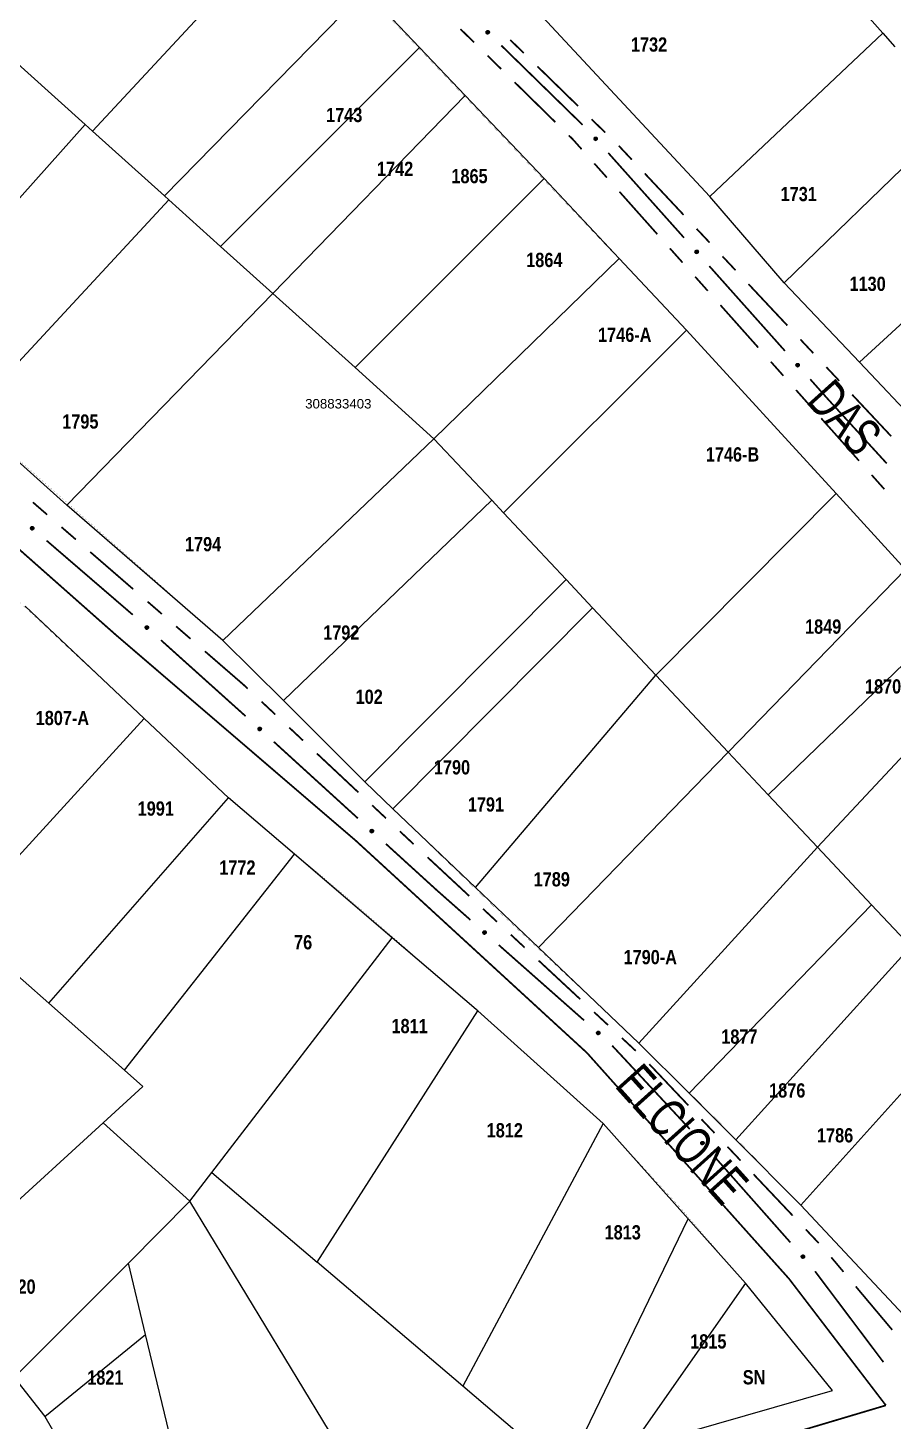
# Model space of a CAD drawing. Extents: x 201549 to 203722, y 4857623 to 4859778.
# Drawn here: x 202942.7 to 203034, y 4858445.6 to 4858592.6 of the extents above; entities that cross this region are included whole.
import ezdxf
from ezdxf.enums import TextEntityAlignment as Align

# ---------------------------------------------------------------- set-up
doc = ezdxf.new("R2010")
doc.units = 0
doc.header["$LTSCALE"] = 1.5
doc.header["$MEASUREMENT"] = 0
for name, color, linetype in [('CD-MALHA-LOTES', 40, 'CONTINUOUS'), ('CD_TXT_QUADRA', 1, 'CONTINUOUS'), ('RU-QUADRAS', 6, 'CONTINUOUS'), ('SV-EIXO-RUA-N-PAV', 6, 'CONTINUOUS'), ('SV-RUA-NAO-PAV-S-GUIA-C-GUIA', 7, 'CONTINUOUS'), ('SV-TXT-RUA-N-PAV-S-GUIA-C-GUIA', 7, 'CONTINUOUS'), ('Th_NmrPort', 1, 'CONTINUOUS')]:
    doc.layers.add(name, color=color, linetype=linetype)
doc.styles.add('ARIAL', font='ARIAL.TTF')
doc.styles.add('MONOTXT', font='ARIAL.TTF', dxfattribs={"height": 0.2})
doc.styles.get("Standard").update_dxf_attribs({"font": 'swisscbo.ttf'})

msp = doc.modelspace()

# ---------------------------------------------------------------- linework, layer by layer
at = {"layer": 'CD-MALHA-LOTES', "linetype": 'Continuous'}
for p, q in [((203032.94, 4858591.99), (203016.94, 4858610.12)), ((202970.75, 4858604.48), (202949.55, 4858581.67)), ((202957.14, 4858574.84), (202978.33, 4858596.5)), ((202984.05, 4858590.49), (202978.33, 4858596.5)), ((202994.76, 4858596.17), (203014.68, 4858574.76)), ((203014.68, 4858574.76), (203032.94, 4858591.99)), ((203032.94, 4858591.99), (203034.2, 4858590.55)), ((202948.78, 4858582.36), (202939.43, 4858590.77)), ((202963.06, 4858569.5), (202984.05, 4858590.49)), ((202988.87, 4858585.42), (202984.05, 4858590.49)), ((202968.56, 4858564.56), (202988.87, 4858585.42)), ((202997.18, 4858576.66), (202988.87, 4858585.42)), ((203022.52, 4858565.66), (203040.63, 4858583.26)), ((202927.96, 4858559.09), (202948.78, 4858582.36)), ((202949.55, 4858581.67), (202948.78, 4858582.36)), ((202957.14, 4858574.84), (202949.55, 4858581.67)), ((202977.25, 4858556.75), (202997.18, 4858576.66)), ((203005.11, 4858568.24), (202997.18, 4858576.66)), ((202936.39, 4858551.56), (202957.61, 4858574.41)), ((202957.61, 4858574.41), (202957.14, 4858574.84)), ((202957.61, 4858574.41), (202963.06, 4858569.5)), ((203022.52, 4858565.66), (203014.68, 4858574.76)), ((203048.73, 4858574.07), (203030.45, 4858557.29)), ((202963.06, 4858569.5), (202968.56, 4858564.56)), ((202985.57, 4858549.23), (203005.11, 4858568.24)), ((203012.21, 4858560.69), (203005.11, 4858568.24)), ((203030.45, 4858557.29), (203022.52, 4858565.66)), ((202946.85, 4858542.24), (202968.56, 4858564.56)), ((202968.56, 4858564.56), (202977.25, 4858556.75)), ((202992.92, 4858541.41), (203012.21, 4858560.69)), ((203027.99, 4858543.45), (203012.21, 4858560.69)), ((202977.25, 4858556.75), (202985.57, 4858549.23)), ((203036.96, 4858550.42), (203030.45, 4858557.29)), ((202936.39, 4858551.56), (202946.85, 4858542.24)), ((202985.57, 4858549.23), (202963.3, 4858527.96)), ((202985.57, 4858549.23), (202991.66, 4858542.74)), ((203027.99, 4858543.45), (203008.99, 4858524.29)), ((203035.32, 4858535.44), (203027.99, 4858543.45)), ((202963.3, 4858527.96), (202946.85, 4858542.24)), ((202969.68, 4858521.61), (202991.66, 4858542.74)), ((202991.66, 4858542.74), (202992.92, 4858541.41)), ((202992.92, 4858541.41), (202999.51, 4858534.39)), ((203016.61, 4858516.18), (203035.32, 4858535.44)), ((202999.51, 4858534.39), (202978.28, 4858513.03)), ((203002.31, 4858531.4), (202999.51, 4858534.39)), ((202955.01, 4858519.72), (202942.44, 4858531.56)), ((202981.24, 4858510.19), (203002.31, 4858531.4)), ((203008.99, 4858524.29), (203002.31, 4858531.4)), ((203020.83, 4858511.69), (203040.06, 4858530.26)), ((202963.3, 4858527.96), (202969.68, 4858521.61)), ((203026.02, 4858506.16), (203044.28, 4858525.65)), ((202989.95, 4858501.91), (203008.99, 4858524.29)), ((203016.61, 4858516.18), (203008.99, 4858524.29)), ((202978.28, 4858513.03), (202969.68, 4858521.61)), ((202935.3, 4858498.21), (202955.01, 4858519.72)), ((202963.88, 4858511.37), (202955.01, 4858519.72)), ((202996.6, 4858495.58), (203016.61, 4858516.18)), ((203016.61, 4858516.18), (203020.83, 4858511.69)), ((202978.28, 4858513.03), (202981.24, 4858510.19)), ((202944.94, 4858489.69), (202963.88, 4858511.37)), ((202970.84, 4858505.42), (202963.88, 4858511.37)), ((203020.83, 4858511.69), (203026.02, 4858506.16)), ((202981.24, 4858510.19), (202989.95, 4858501.91)), ((202952.93, 4858482.63), (202970.84, 4858505.42)), ((202981.16, 4858496.6), (202970.84, 4858505.42)), ((203007.19, 4858485.5), (203026.02, 4858506.16)), ((203026.02, 4858506.16), (203031.72, 4858500.09)), ((202989.95, 4858501.91), (202996.6, 4858495.58)), ((203031.72, 4858500.09), (203012.49, 4858480.22)), ((203031.72, 4858500.09), (203035.87, 4858495.68)), ((202935.3, 4858498.21), (202944.94, 4858489.69)), ((202962.14, 4858471.84), (202981.16, 4858496.6)), ((202990.03, 4858489.03), (202981.16, 4858496.6)), ((202996.6, 4858495.58), (203007.19, 4858485.5)), ((203035.87, 4858495.68), (203017.42, 4858475.3)), ((202952.93, 4858482.63), (202944.94, 4858489.69)), ((202973.25, 4858462.39), (202990.18, 4858488.9)), ((202990.18, 4858488.9), (202990.03, 4858489.03)), ((203003.42, 4858477), (202990.18, 4858488.9)), ((203024.29, 4858468.41), (203042.47, 4858488.66)), ((203007.19, 4858485.5), (203012.49, 4858480.22)), ((202954.87, 4858480.91), (202952.93, 4858482.63)), ((202950.67, 4858477.08), (202954.87, 4858480.91)), ((203012.49, 4858480.22), (203017.42, 4858475.3)), ((202932.18, 4858460.23), (202950.67, 4858477.08)), ((202950.67, 4858477.08), (202959.81, 4858468.81)), ((203003.42, 4858477), (202988.61, 4858449.32)), ((203012.38, 4858466.97), (203003.42, 4858477)), ((203017.42, 4858475.3), (203024.29, 4858468.41)), ((202959.81, 4858468.81), (202962.14, 4858471.84)), ((202962.14, 4858471.84), (202973.25, 4858462.39)), ((202953.35, 4858462.29), (202959.81, 4858468.81)), ((202980.21, 4858435.22), (202959.81, 4858468.81)), ((203024.29, 4858468.41), (203035.64, 4858456.26)), ((202999.73, 4858440.83), (203012.38, 4858466.97)), ((203018.45, 4858460.17), (203012.38, 4858466.97)), ((202941.28, 4858450.23), (202953.35, 4858462.29)), ((202955.15, 4858454.77), (202953.35, 4858462.29)), ((202988.61, 4858449.32), (202973.25, 4858462.39)), ((203018.45, 4858460.17), (203006.19, 4858442.69)), ((203027.63, 4858448.85), (203018.45, 4858460.17)), ((202944.53, 4858446.12), (202955.15, 4858454.77)), ((202960.82, 4858431.15), (202955.15, 4858454.77)), ((202941.28, 4858450.23), (202944.53, 4858446.12)), ((202998.87, 4858440.59), (202988.61, 4858449.32)), ((203006.19, 4858442.69), (203027.63, 4858448.85)), ((202944.53, 4858446.12), (202953.97, 4858429.72))]:
    msp.add_line(p, q, dxfattribs=at)
at = {"layer": 'RU-QUADRAS', "linetype": 'Continuous'}
for points in [[(202924.37, 4858669.22, 0.01, 0.01, 0), (202954.23, 4858716.64, 0.01, 0.01, 0.0030321427), (203089.63, 4858568.05, 0.01, 0.01, 0), (203052.83, 4858533.66, 0.01, 0.01, 0), (203022.51, 4858565.67, 0.01, 0.01, 0), (203014.68, 4858574.76, 0.01, 0.01, 0), (202949.5, 4858644.72, 0.01, 0.01, 0)], [(202879.06, 4858596.94, 0.01, 0.01, 0), (202893.31, 4858617.77, 0.01, 0.01, 0), (202891.15, 4858619.58, 0.01, 0.01, 0), (202900.69, 4858633.8, 0.01, 0.01, 0), (202901.8, 4858632.42, 0.01, 0.01, 0), (202919.55, 4858658.14, 0.01, 0.01, 0), (203012.21, 4858560.69, 0.01, 0.01, 0), (203068.04, 4858499.68, 0.01, 0.01, 0), (203053.26, 4858477.17, 0.01, 0.01, 0), (203035.64, 4858456.26, 0.01, 0.01, 0.0171463359), (203007.63, 4858485.08, 0.01, 0.01, -0.01187532), (202963.53, 4858527.76, 0.01, 0.01, 0), (202912.93, 4858572.49, 0.01, 0.01, 0)], [(202838.78, 4858537.85, 0.01, 0.01, 0), (202855.11, 4858564.89, 0.01, 0.01, 0), (202873.18, 4858589.29, 0.01, 0.01, 0), (202905.35, 4858566.14, 0.01, 0.01, 0), (202963.88, 4858511.37, 0.01, 0.01, -0.012560619), (203003.42, 4858477, 0.01, 0.01, -0.0237926553), (203027.63, 4858448.85, 0.01, 0.01, 0), (202980.21, 4858435.22, 0.01, 0.01, 0), (202953.97, 4858429.72, 0.01, 0.01, 0), (202944.52, 4858446.13, 0.01, 0.01, 0.0347884466), (202932.18, 4858460.23, 0.01, 0.01, 0), (202910.77, 4858479.42, 0.01, 0.01, 0.0338844747), (202881.43, 4858508.94, 0.01, 0.01, 0)]]:
    msp.add_lwpolyline(points, format="xyseb", close=True, dxfattribs=at)
at = {"layer": 'SV-EIXO-RUA-N-PAV'}
for points in [[(202991.211601, 4858592.282325), (202991.260492, 4858592.283607), (202991.302774, 4858592.274712), (202991.335904, 4858592.257142), (202991.361132, 4858592.233982), (202991.384272, 4858592.207382), (202991.401686, 4858592.175416), (202991.413154, 4858592.135656), (202991.414784, 4858592.086621), (202991.402825, 4858592.043905), (202991.387337, 4858592.010504), (202991.364702, 4858591.982807), (202991.338485, 4858591.960761), (202991.304682, 4858591.94377), (202991.264276, 4858591.932542), (202991.214929, 4858591.932096), (202991.173537, 4858591.941101), (202991.141938, 4858591.958937), (202991.114238, 4858591.981869), (202991.090939, 4858592.009309), (202991.074027, 4858592.040786), (202991.062795, 4858592.081489), (202991.063, 4858592.1302), (202991.07151, 4858592.171587), (202991.088897, 4858592.203427), (202991.112088, 4858592.23019), (202991.138486, 4858592.253724), (202991.16989, 4858592.272566), (202991.211601, 4858592.282325)], [(203002.610729, 4858581.047427), (203002.659594, 4858581.045363), (203002.701169, 4858581.033597), (203002.73302, 4858581.013802), (203002.756605, 4858580.988972), (203002.777872, 4858580.960851), (203002.793058, 4858580.927769), (203002.801781, 4858580.887319), (203002.800054, 4858580.838286), (203002.785201, 4858580.796489), (203002.767466, 4858580.764224), (203002.74299, 4858580.738141), (203002.715326, 4858580.717938), (203002.680441, 4858580.7033), (203002.639362, 4858580.694861), (203002.590099, 4858580.69779), (203002.54942, 4858580.709605), (203002.519115, 4858580.72956), (203002.493048, 4858580.754333), (203002.47168, 4858580.783302), (203002.45696, 4858580.815861), (203002.448537, 4858580.857237), (203002.452073, 4858580.905821), (203002.463394, 4858580.946528), (203002.482918, 4858580.977105), (203002.507885, 4858581.002219), (203002.53583, 4858581.023893), (203002.568449, 4858581.040543), (203002.610729, 4858581.047427)], [(203013.268792, 4858569.114041), (203013.317657, 4858569.111977), (203013.359231, 4858569.10021), (203013.391082, 4858569.080416), (203013.414667, 4858569.055586), (203013.435934, 4858569.027465), (203013.451121, 4858568.994383), (203013.459843, 4858568.953932), (203013.458116, 4858568.9049), (203013.443264, 4858568.863103), (203013.425528, 4858568.830838), (203013.401052, 4858568.804755), (203013.373389, 4858568.784552), (203013.338503, 4858568.769913), (203013.297424, 4858568.761474), (203013.248162, 4858568.764404), (203013.207482, 4858568.776219), (203013.177177, 4858568.796174), (203013.151111, 4858568.820946), (203013.129742, 4858568.849915), (203013.115022, 4858568.882475), (203013.1066, 4858568.923851), (203013.110136, 4858568.972434), (203013.121456, 4858569.013142), (203013.14098, 4858569.043719), (203013.165947, 4858569.068833), (203013.193892, 4858569.090507), (203013.226511, 4858569.107157), (203013.268792, 4858569.114041)], [(203023.919625, 4858557.174095), (203023.968488, 4858557.171995), (203024.010054, 4858557.160199), (203024.041891, 4858557.140381), (203024.065457, 4858557.115533), (203024.086704, 4858557.087397), (203024.101867, 4858557.054305), (203024.110559, 4858557.013847), (203024.108797, 4858556.964816), (203024.093914, 4858556.92303), (203024.076155, 4858556.890778), (203024.05166, 4858556.864712), (203024.023981, 4858556.84453), (203023.989086, 4858556.829917), (203023.948, 4858556.821508), (203023.89874, 4858556.824473), (203023.858069, 4858556.836318), (203023.827779, 4858556.856295), (203023.80173, 4858556.881086), (203023.780383, 4858556.910071), (203023.765686, 4858556.942641), (203023.757294, 4858556.984023), (203023.760865, 4858557.032604), (203023.772216, 4858557.073304), (203023.791762, 4858557.103866), (203023.816747, 4858557.128962), (203023.844708, 4858557.150615), (203023.877339, 4858557.167242), (203023.919625, 4858557.174095)], [(202943.148132, 4858539.969997), (202943.196847, 4858539.974337), (202943.239603, 4858539.968106), (202943.273768, 4858539.952645), (202943.300396, 4858539.93111), (202943.325156, 4858539.906011), (202943.344537, 4858539.875197), (202943.358472, 4858539.836234), (202943.363168, 4858539.787396), (202943.353906, 4858539.744016), (202943.34054, 4858539.70971), (202943.319684, 4858539.680651), (202943.294898, 4858539.657006), (202943.262225, 4858539.637934), (202943.222601, 4858539.624197), (202943.173379, 4858539.620663), (202943.131504, 4858539.62706), (202943.098851, 4858539.642882), (202943.06977, 4858539.664035), (202943.044798, 4858539.689962), (202943.025949, 4858539.720319), (202943.01219, 4858539.760239), (202943.009346, 4858539.808868), (202943.015249, 4858539.850706), (202943.030608, 4858539.883572), (202943.052078, 4858539.911734), (202943.076951, 4858539.936875), (202943.107114, 4858539.957646), (202943.148132, 4858539.969997)], [(202955.249069, 4858529.499581), (202955.297866, 4858529.502889), (202955.34048, 4858529.495754), (202955.37431, 4858529.479573), (202955.400476, 4858529.457479), (202955.4247, 4858529.431861), (202955.443424, 4858529.400645), (202955.45653, 4858529.361395), (202955.460192, 4858529.312468), (202955.450014, 4858529.269294), (202955.435925, 4858529.235279), (202955.414458, 4858529.206668), (202955.389177, 4858529.183553), (202955.356108, 4858529.165176), (202955.316202, 4858529.152282), (202955.266916, 4858529.14979), (202955.225186, 4858529.157072), (202955.192875, 4858529.173582), (202955.164248, 4858529.195346), (202955.139831, 4858529.221796), (202955.121628, 4858529.252545), (202955.108718, 4858529.292747), (202955.106903, 4858529.341425), (202955.113691, 4858529.383129), (202955.129743, 4858529.415663), (202955.151804, 4858529.443364), (202955.177203, 4858529.467972), (202955.207799, 4858529.488101), (202955.249069, 4858529.499581)], [(202967.151732, 4858518.806098), (202967.20055, 4858518.809073), (202967.243115, 4858518.801648), (202967.276833, 4858518.785236), (202967.302848, 4858518.762964), (202967.326896, 4858518.737182), (202967.345406, 4858518.705838), (202967.358245, 4858518.666499), (202967.361573, 4858518.617549), (202967.3511, 4858518.574446), (202967.336779, 4858518.540528), (202967.315117, 4858518.512064), (202967.289679, 4858518.489122), (202967.256486, 4858518.470971), (202967.216493, 4858518.45835), (202967.167191, 4858518.456194), (202967.125511, 4858518.463761), (202967.093314, 4858518.480491), (202967.064836, 4858518.50245), (202967.0406, 4858518.529066), (202967.022608, 4858518.559938), (202967.009972, 4858518.600228), (202967.00849, 4858518.648917), (202967.015562, 4858518.690573), (202967.031835, 4858518.722997), (202967.054085, 4858518.750547), (202967.079652, 4858518.774981), (202967.110384, 4858518.7949), (202967.151732, 4858518.806098)], [(202978.98121, 4858508.032824), (202979.030028, 4858508.035799), (202979.072593, 4858508.028373), (202979.106311, 4858508.011961), (202979.132326, 4858507.989689), (202979.156374, 4858507.963907), (202979.174884, 4858507.932563), (202979.187723, 4858507.893225), (202979.191051, 4858507.844275), (202979.180578, 4858507.801171), (202979.166257, 4858507.767253), (202979.144595, 4858507.738789), (202979.119157, 4858507.715847), (202979.085964, 4858507.697696), (202979.045971, 4858507.685075), (202978.996669, 4858507.68292), (202978.954989, 4858507.690486), (202978.922792, 4858507.707216), (202978.894314, 4858507.729175), (202978.870078, 4858507.755791), (202978.852086, 4858507.786663), (202978.83945, 4858507.826953), (202978.837968, 4858507.875642), (202978.84504, 4858507.917299), (202978.861314, 4858507.949722), (202978.883563, 4858507.977272), (202978.90913, 4858508.001707), (202978.939862, 4858508.021625), (202978.98121, 4858508.032824)], [(202990.876294, 4858497.335182), (202990.925061, 4858497.338894), (202990.967734, 4858497.332113), (202991.001697, 4858497.316213), (202991.028045, 4858497.294337), (202991.05248, 4858497.26892), (202991.071462, 4858497.23786), (202991.084894, 4858497.19872), (202991.088961, 4858497.149826), (202991.079141, 4858497.106569), (202991.065334, 4858497.072438), (202991.044105, 4858497.04365), (202991.019017, 4858497.020327), (202990.986101, 4858497.001676), (202990.946304, 4858496.988452), (202990.89704, 4858496.985551), (202990.855251, 4858496.992487), (202990.822804, 4858497.008729), (202990.793998, 4858497.030254), (202990.769363, 4858497.056501), (202990.750905, 4858497.087098), (202990.737662, 4858497.127192), (202990.735444, 4858497.175853), (202990.741886, 4858497.217612), (202990.757668, 4858497.250278), (202990.779498, 4858497.278161), (202990.804692, 4858497.302979), (202990.83512, 4858497.32336), (202990.876294, 4858497.335182)], [(203002.867257, 4858486.741938), (203002.916024, 4858486.745651), (203002.958697, 4858486.738869), (203002.99266, 4858486.722969), (203003.019008, 4858486.701093), (203003.043443, 4858486.675677), (203003.062425, 4858486.644617), (203003.075857, 4858486.605477), (203003.079924, 4858486.556583), (203003.070104, 4858486.513326), (203003.056297, 4858486.479195), (203003.035068, 4858486.450407), (203003.00998, 4858486.427083), (203002.977064, 4858486.408433), (203002.937267, 4858486.395208), (203002.888003, 4858486.392308), (203002.846214, 4858486.399243), (203002.813767, 4858486.415485), (203002.784961, 4858486.437011), (203002.760326, 4858486.463258), (203002.741868, 4858486.493854), (203002.728625, 4858486.533948), (203002.726407, 4858486.58261), (203002.732849, 4858486.624368), (203002.748631, 4858486.657034), (203002.770461, 4858486.684917), (203002.795655, 4858486.709735), (203002.826083, 4858486.730116), (203002.867257, 4858486.741938)], [(203013.878828, 4858475.126693), (203013.927683, 4858475.124413), (203013.969206, 4858475.112464), (203014.000969, 4858475.09253), (203014.024444, 4858475.067595), (203014.045588, 4858475.039382), (203014.060629, 4858475.006233), (203014.069173, 4858474.965744), (203014.06723, 4858474.91672), (203014.052193, 4858474.874988), (203014.034316, 4858474.842802), (203014.009726, 4858474.816827), (203013.981973, 4858474.796746), (203013.947024, 4858474.782261), (203013.905908, 4858474.774003), (203013.856659, 4858474.77715), (203013.816032, 4858474.789144), (203013.785815, 4858474.809232), (203013.759857, 4858474.834119), (203013.738617, 4858474.863182), (203013.72404, 4858474.895806), (203013.7158, 4858474.937218), (203013.71955, 4858474.985786), (203013.73105, 4858475.026443), (203013.750708, 4858475.056934), (203013.775785, 4858475.081938), (203013.803825, 4858475.103488), (203013.836518, 4858475.119995), (203013.878828, 4858475.126693)], [(203024.484247, 4858463.146497), (203024.533102, 4858463.144218), (203024.574625, 4858463.132268), (203024.606388, 4858463.112334), (203024.629863, 4858463.0874), (203024.651007, 4858463.059186), (203024.666048, 4858463.026037), (203024.674592, 4858462.985549), (203024.672649, 4858462.936524), (203024.657612, 4858462.894793), (203024.639735, 4858462.862607), (203024.615145, 4858462.836631), (203024.587392, 4858462.816551), (203024.552443, 4858462.802066), (203024.511327, 4858462.793808), (203024.462078, 4858462.796954), (203024.421451, 4858462.808948), (203024.391234, 4858462.829036), (203024.365276, 4858462.853923), (203024.344036, 4858462.882986), (203024.329459, 4858462.91561), (203024.321219, 4858462.957023), (203024.324969, 4858463.00559), (203024.336469, 4858463.046248), (203024.356127, 4858463.076738), (203024.381204, 4858463.101742), (203024.409244, 4858463.123293), (203024.441937, 4858463.139799), (203024.484247, 4858463.146497)]]:
    msp.add_lwpolyline(points, close=True, dxfattribs=at)
for points in [[(202991.062795, 4858592.081489), (202991.264276, 4858591.932542)], [(202991.063, 4858592.1302), (202991.304682, 4858591.94377)], [(202991.066713, 4858592.104257), (202991.281944, 4858591.939917)], [(202991.068108, 4858592.148661), (202991.317466, 4858591.954819)], [(202991.07151, 4858592.171587), (202991.338485, 4858591.960761)], [(202991.074013, 4858592.058993), (202991.233727, 4858591.937406)], [(202991.074027, 4858592.040786), (202991.214929, 4858591.932096)], [(202991.08215, 4858592.184532), (202991.349084, 4858591.973533)], [(202991.086032, 4858592.02247), (202991.1893, 4858591.94073)], [(202991.088897, 4858592.203427), (202991.364702, 4858591.982807)], [(202991.090939, 4858592.009309), (202991.173537, 4858591.941101)], [(202991.10205, 4858592.214685), (202991.372936, 4858591.996014)], [(202991.112088, 4858592.23019), (202991.387337, 4858592.010504)], [(202991.128762, 4858592.240095), (202991.392767, 4858592.031955)], [(202991.138486, 4858592.253724), (202991.402825, 4858592.043905)], [(202991.157474, 4858592.25974), (202991.405832, 4858592.06878)], [(202991.16989, 4858592.272566), (202991.414784, 4858592.086621)], [(202991.190091, 4858592.275572), (202991.410133, 4858592.112254)], [(202991.211601, 4858592.282325), (202991.413154, 4858592.135656)], [(202991.23826, 4858592.281942), (202991.401834, 4858592.160401)], [(202991.260492, 4858592.283607), (202991.401686, 4858592.175416)], [(202991.284617, 4858592.27864), (202991.385955, 4858592.196877)], [(202991.302774, 4858592.274712), (202991.384272, 4858592.207382)], [(203002.448537, 4858580.857237), (203002.639362, 4858580.694861)], [(203002.452073, 4858580.905821), (203002.680441, 4858580.7033)], [(203002.454004, 4858580.879684), (203002.657492, 4858580.70101)], [(203002.45696, 4858580.815861), (203002.590099, 4858580.69779)], [(203002.458191, 4858580.834027), (203002.609217, 4858580.701802)], [(203002.458432, 4858580.923889), (203002.693951, 4858580.713448)], [(203002.463394, 4858580.946528), (203002.715326, 4858580.717938)], [(203002.467685, 4858580.796768), (203002.565121, 4858580.708157)], [(203002.47168, 4858580.783302), (203002.54942, 4858580.709605)], [(203002.474894, 4858580.958716), (203002.726774, 4858580.729956)], [(203002.482918, 4858580.977105), (203002.74299, 4858580.738141)], [(203002.49681, 4858580.987437), (203002.752108, 4858580.750753)], [(203002.507885, 4858581.002219), (203002.767466, 4858580.764224)], [(203002.525197, 4858581.010961), (203002.77435, 4858580.785255)], [(203002.53583, 4858581.023893), (203002.785201, 4858580.796489)], [(203002.555185, 4858581.028596), (203002.789903, 4858580.8211)], [(203002.568449, 4858581.040543), (203002.800054, 4858580.838286)], [(203002.588808, 4858581.04216), (203002.797167, 4858580.864178)], [(203002.610729, 4858581.047427), (203002.801781, 4858580.887319)], [(203002.637301, 4858581.045221), (203002.792179, 4858580.912779)], [(203002.659594, 4858581.045363), (203002.793058, 4858580.927769)], [(203002.683323, 4858581.038758), (203002.778832, 4858580.950256)], [(203002.701169, 4858581.033597), (203002.777872, 4858580.960851)], [(203013.1066, 4858568.923851), (203013.297424, 4858568.761474)], [(203013.110136, 4858568.972434), (203013.338503, 4858568.769913)], [(203013.112066, 4858568.946298), (203013.315554, 4858568.767624)], [(203013.115022, 4858568.882475), (203013.248162, 4858568.764404)], [(203013.116254, 4858568.900641), (203013.267279, 4858568.768416)], [(203013.116495, 4858568.990502), (203013.352013, 4858568.780061)], [(203013.121456, 4858569.013142), (203013.373389, 4858568.784552)], [(203013.125747, 4858568.863382), (203013.223183, 4858568.774771)], [(203013.129742, 4858568.849915), (203013.207482, 4858568.776219)], [(203013.132957, 4858569.02533), (203013.384836, 4858568.79657)], [(203013.14098, 4858569.043719), (203013.401052, 4858568.804755)], [(203013.154872, 4858569.054051), (203013.41017, 4858568.817367)], [(203013.165947, 4858569.068833), (203013.425528, 4858568.830838)], [(203013.18326, 4858569.077575), (203013.432412, 4858568.851868)], [(203013.193892, 4858569.090507), (203013.443264, 4858568.863103)], [(203013.213247, 4858569.09521), (203013.447965, 4858568.887714)], [(203013.226511, 4858569.107157), (203013.458116, 4858568.9049)], [(203013.24687, 4858569.108774), (203013.455229, 4858568.930791)], [(203013.268792, 4858569.114041), (203013.459843, 4858568.953932)], [(203013.295363, 4858569.111835), (203013.450242, 4858568.979393)], [(203013.317657, 4858569.111977), (203013.451121, 4858568.994383)], [(203013.341385, 4858569.105372), (203013.436895, 4858569.01687)], [(203013.359231, 4858569.10021), (203013.435934, 4858569.027465)], [(203023.757294, 4858556.984023), (203023.948, 4858556.821508)], [(203023.760865, 4858557.032604), (203023.989086, 4858556.829917)], [(203023.762777, 4858557.006466), (203023.966135, 4858556.827644)], [(203023.765686, 4858556.942641), (203023.89874, 4858556.824473)], [(203023.766931, 4858556.960806), (203023.91786, 4858556.828471)], [(203023.767238, 4858557.050667), (203024.002603, 4858556.840055)], [(203023.772216, 4858557.073304), (203024.023981, 4858556.84453)], [(203023.776398, 4858556.92354), (203023.873769, 4858556.834858)], [(203023.780383, 4858556.910071), (203023.858069, 4858556.836318)], [(203023.783725, 4858557.085483), (203024.035438, 4858556.85654)], [(203023.791762, 4858557.103866), (203024.05166, 4858556.864712)], [(203023.805662, 4858557.114188), (203024.060787, 4858556.877318)], [(203023.816747, 4858557.128962), (203024.076155, 4858556.890778)], [(203023.834066, 4858557.137691), (203024.083054, 4858556.911803)], [(203023.844708, 4858557.150615), (203024.093914, 4858556.92303)], [(203023.864066, 4858557.155305), (203024.098633, 4858556.947637)], [(203023.877339, 4858557.167242), (203024.108797, 4858556.964816)], [(203023.897699, 4858557.168844), (203024.105928, 4858556.99071)], [(203023.919625, 4858557.174095), (203024.110559, 4858557.013847)], [(203023.946194, 4858557.17187), (203024.100976, 4858557.039315)], [(203023.968488, 4858557.171995), (203024.101867, 4858557.054305)], [(203023.992212, 4858557.165373), (203024.087657, 4858557.076801)], [(203024.010054, 4858557.160199), (203024.086704, 4858557.087397)], [(202943.009346, 4858539.808868), (202943.262225, 4858539.637934)], [(202943.01219, 4858539.760239), (202943.222601, 4858539.624197)], [(202943.013288, 4858539.827612), (202943.274293, 4858539.64976)], [(202943.014676, 4858539.783208), (202943.239772, 4858539.632664)], [(202943.015249, 4858539.850706), (202943.294898, 4858539.657006)], [(202943.024795, 4858539.73849), (202943.191808, 4858539.627139)], [(202943.025057, 4858539.864292), (202943.304676, 4858539.670418)], [(202943.025949, 4858539.720319), (202943.173379, 4858539.620663)], [(202943.030608, 4858539.883572), (202943.319684, 4858539.680651)], [(202943.039077, 4858539.702791), (202943.14726, 4858539.627676)], [(202943.043031, 4858539.895631), (202943.327075, 4858539.694348)], [(202943.044798, 4858539.689962), (202943.131504, 4858539.62706)], [(202943.052078, 4858539.911734), (202943.34054, 4858539.70971)], [(202943.0681, 4858539.922664), (202943.344616, 4858539.73146)], [(202943.076951, 4858539.936875), (202943.353906, 4858539.744016)], [(202943.095525, 4858539.944067), (202943.355351, 4858539.76903)], [(202943.107114, 4858539.957646), (202943.363168, 4858539.787396)], [(202943.127087, 4858539.96191), (202943.356922, 4858539.812688)], [(202943.148132, 4858539.969997), (202943.358472, 4858539.836234)], [(202943.174763, 4858539.971283), (202943.345624, 4858539.860221)], [(202943.196847, 4858539.974337), (202943.344537, 4858539.875197)], [(202943.221236, 4858539.97089), (202943.327494, 4858539.895631)], [(202943.239603, 4858539.968106), (202943.325156, 4858539.906011)], [(202955.106903, 4858529.341425), (202955.356108, 4858529.165176)], [(202955.108718, 4858529.292747), (202955.316202, 4858529.152282)], [(202955.111242, 4858529.360082), (202955.368423, 4858529.176745)], [(202955.111689, 4858529.315658), (202955.333548, 4858529.160383)], [(202955.113691, 4858529.383129), (202955.389177, 4858529.183553)], [(202955.12086, 4858529.270736), (202955.285477, 4858529.155875)], [(202955.121628, 4858529.252545), (202955.266916, 4858529.14979)], [(202955.123785, 4858529.396505), (202955.399237, 4858529.196754)], [(202955.129743, 4858529.415663), (202955.414458, 4858529.206668)], [(202955.134383, 4858529.234743), (202955.240951, 4858529.157355)], [(202955.139831, 4858529.221796), (202955.225186, 4858529.157072)], [(202955.142418, 4858529.427457), (202955.422137, 4858529.220205)], [(202955.151804, 4858529.443364), (202955.435925, 4858529.235279)], [(202955.168053, 4858529.453952), (202955.44046, 4858529.256938)], [(202955.177203, 4858529.467972), (202955.450014, 4858529.269294)], [(202955.195925, 4858529.47477), (202955.451988, 4858529.294272)], [(202955.207799, 4858529.488101), (202955.460192, 4858529.312468)], [(202955.227858, 4858529.491941), (202955.454482, 4858529.337887)], [(202955.249069, 4858529.499581), (202955.45653, 4858529.361395)], [(202955.275722, 4858529.500303), (202955.444194, 4858529.385648)], [(202955.297866, 4858529.502889), (202955.443424, 4858529.400645)], [(202955.322176, 4858529.498926), (202955.426817, 4858529.421435)], [(202955.34048, 4858529.495754), (202955.4247, 4858529.431861)], [(202967.00849, 4858518.648917), (202967.256486, 4858518.470971)], [(202967.009972, 4858518.600228), (202967.216493, 4858518.45835)], [(202967.012956, 4858518.667543), (202967.268879, 4858518.482455)], [(202967.0131, 4858518.623118), (202967.233894, 4858518.466332)], [(202967.015562, 4858518.690573), (202967.289679, 4858518.489122)], [(202967.021963, 4858518.578134), (202967.185793, 4858518.462152)], [(202967.022608, 4858518.559938), (202967.167191, 4858518.456194)], [(202967.025747, 4858518.70388), (202967.299829, 4858518.502254)], [(202967.031835, 4858518.722997), (202967.315117, 4858518.512064)], [(202967.035241, 4858518.54205), (202967.141278, 4858518.463936)], [(202967.0406, 4858518.529066), (202967.125511, 4858518.463761)], [(202967.04459, 4858518.734704), (202967.322889, 4858518.525548)], [(202967.054085, 4858518.750547), (202967.336779, 4858518.540528)], [(202967.070406, 4858518.761024), (202967.341462, 4858518.562155)], [(202967.079652, 4858518.774981), (202967.3511, 4858518.574446)], [(202967.09842, 4858518.781651), (202967.353244, 4858518.59941)], [(202967.110384, 4858518.7949), (202967.361573, 4858518.617549)], [(202967.130469, 4858518.798604), (202967.356037, 4858518.643007)], [(202967.151732, 4858518.806098), (202967.358245, 4858518.666499)], [(202967.178389, 4858518.806638), (202967.346074, 4858518.690837)], [(202967.20055, 4858518.809073), (202967.345406, 4858518.705838)], [(202967.224832, 4858518.804945), (202967.328942, 4858518.726741)], [(202967.243115, 4858518.801648), (202967.326896, 4858518.737182)], [(202978.883563, 4858507.977272), (202979.166257, 4858507.767253)], [(202978.899884, 4858507.987749), (202979.17094, 4858507.78888)], [(202978.90913, 4858508.001707), (202979.180578, 4858507.801171)], [(202978.927898, 4858508.008377), (202979.182722, 4858507.826135)], [(202978.939862, 4858508.021625), (202979.191051, 4858507.844275)], [(202978.959947, 4858508.025329), (202979.185515, 4858507.869732)], [(202978.98121, 4858508.032824), (202979.187723, 4858507.893225)], [(202979.007867, 4858508.033364), (202979.175552, 4858507.917562)], [(202979.030028, 4858508.035799), (202979.174884, 4858507.932563)], [(202979.05431, 4858508.03167), (202979.15842, 4858507.953466)], [(202979.072593, 4858508.028373), (202979.156374, 4858507.963907)], [(202978.837968, 4858507.875642), (202979.085964, 4858507.697696)], [(202978.83945, 4858507.826953), (202979.045971, 4858507.685075)], [(202978.842434, 4858507.894269), (202979.098357, 4858507.709181)], [(202978.842578, 4858507.849843), (202979.063372, 4858507.693057)], [(202978.84504, 4858507.917299), (202979.119157, 4858507.715847)], [(202978.851441, 4858507.804859), (202979.015271, 4858507.688878)], [(202978.852086, 4858507.786663), (202978.996669, 4858507.68292)], [(202978.855225, 4858507.930605), (202979.129307, 4858507.728979)], [(202978.861314, 4858507.949722), (202979.144595, 4858507.738789)], [(202978.864719, 4858507.768775), (202978.970756, 4858507.690661)], [(202978.870078, 4858507.755791), (202978.954989, 4858507.690486)], [(202978.874069, 4858507.961429), (202979.152367, 4858507.752273)], [(202990.735444, 4858497.175853), (202990.986101, 4858497.001676)], [(202990.737662, 4858497.127192), (202990.946304, 4858496.988452)], [(202990.739628, 4858497.194545), (202990.99832, 4858497.013346)], [(202990.740444, 4858497.150127), (202990.963582, 4858496.996696)], [(202990.741886, 4858497.217612), (202991.019017, 4858497.020327)], [(202990.749986, 4858497.105282), (202990.91555, 4858496.99179)], [(202990.750905, 4858497.087098), (202990.89704, 4858496.985551)], [(202990.751868, 4858497.231071), (202991.028967, 4858497.033611)], [(202990.757668, 4858497.250278), (202991.044105, 4858497.04365)], [(202990.763807, 4858497.069402), (202990.871013, 4858496.9929)], [(202990.769363, 4858497.056501), (202990.855251, 4858496.992487)], [(202990.770244, 4858497.262176), (202991.051672, 4858497.05725)], [(202990.779498, 4858497.278161), (202991.065334, 4858497.072438)], [(202990.795659, 4858497.288883), (202991.06969, 4858497.094134)], [(202990.804692, 4858497.302979), (202991.079141, 4858497.106569)], [(202990.823358, 4858497.309932), (202991.080908, 4858497.131563)], [(202990.83512, 4858497.32336), (202991.088961, 4858497.149826)], [(202990.855147, 4858497.327366), (202991.083041, 4858497.175197)], [(202990.876294, 4858497.335182), (202991.084894, 4858497.19872)], [(202990.90294, 4858497.336125), (202991.072356, 4858497.222871)], [(202990.925061, 4858497.338894), (202991.071462, 4858497.23786)], [(202990.949404, 4858497.335133), (202991.054683, 4858497.258512)], [(202990.967734, 4858497.332113), (202991.05248, 4858497.26892)], [(203002.726407, 4858486.58261), (203002.977064, 4858486.408433)], [(203002.728625, 4858486.533948), (203002.937267, 4858486.395208)], [(203002.730591, 4858486.601301), (203002.989283, 4858486.420103)], [(203002.731407, 4858486.556883), (203002.954545, 4858486.403452)], [(203002.732849, 4858486.624368), (203003.00998, 4858486.427083)], [(203002.740949, 4858486.512039), (203002.906513, 4858486.398546)], [(203002.741868, 4858486.493854), (203002.888003, 4858486.392308)], [(203002.742831, 4858486.637827), (203003.01993, 4858486.440367)], [(203002.748631, 4858486.657034), (203003.035068, 4858486.450407)], [(203002.75477, 4858486.476159), (203002.861976, 4858486.399657)], [(203002.760326, 4858486.463258), (203002.846214, 4858486.399243)], [(203002.761207, 4858486.668932), (203003.042635, 4858486.464007)], [(203002.770461, 4858486.684917), (203003.056297, 4858486.479195)], [(203002.786622, 4858486.69564), (203003.060653, 4858486.50089)], [(203002.795655, 4858486.709735), (203003.070104, 4858486.513326)], [(203002.814321, 4858486.716688), (203003.071871, 4858486.538319)], [(203002.826083, 4858486.730116), (203003.079924, 4858486.556583)], [(203002.84611, 4858486.734123), (203003.074004, 4858486.581953)], [(203002.867257, 4858486.741938), (203003.075857, 4858486.605477)], [(203002.893903, 4858486.742881), (203003.063319, 4858486.629627)], [(203002.916024, 4858486.745651), (203003.062425, 4858486.644617)], [(203002.940367, 4858486.74189), (203003.045646, 4858486.665269)], [(203002.958697, 4858486.738869), (203003.043443, 4858486.675677)], [(203013.7158, 4858474.937218), (203013.905908, 4858474.774003)], [(203013.71955, 4858474.985786), (203013.947024, 4858474.782261)], [(203013.721366, 4858474.959641), (203013.924065, 4858474.780073)], [(203013.72404, 4858474.895806), (203013.856659, 4858474.77715)], [(203013.725352, 4858474.913966), (203013.875793, 4858474.781078)], [(203013.725988, 4858475.003826), (203013.960578, 4858474.79235)], [(203013.73105, 4858475.026443), (203013.981973, 4858474.796746)], [(203013.734681, 4858474.876665), (203013.831726, 4858474.787627)], [(203013.738617, 4858474.863182), (203013.816032, 4858474.789144)], [(203013.742604, 4858475.03858), (203013.993474, 4858474.808714)], [(203013.750708, 4858475.056934), (203014.009726, 4858474.816827)], [(203013.764646, 4858475.067205), (203014.018899, 4858474.829399)], [(203013.775785, 4858475.081938), (203014.034316, 4858474.842802)], [(203013.793136, 4858475.090603), (203014.041293, 4858474.863802)], [(203013.803825, 4858475.103488), (203014.052193, 4858474.874988)], [(203013.823201, 4858475.108106), (203014.057003, 4858474.899578)], [(203013.836518, 4858475.119995), (203014.06723, 4858474.91672)], [(203013.856884, 4858475.121522), (203014.064457, 4858474.942624)], [(203013.878828, 4858475.126693), (203014.069173, 4858474.965744)], [(203013.905389, 4858475.12437), (203014.059683, 4858474.991247)], [(203013.927683, 4858475.124413), (203014.060629, 4858475.006233)], [(203013.951383, 4858475.117704), (203014.046502, 4858475.028782)], [(203013.969206, 4858475.112464), (203014.045588, 4858475.039382)], [(203024.321219, 4858462.957023), (203024.511327, 4858462.793808)], [(203024.324969, 4858463.00559), (203024.552443, 4858462.802066)], [(203024.326785, 4858462.979445), (203024.529484, 4858462.799877)], [(203024.329459, 4858462.91561), (203024.462078, 4858462.796954)], [(203024.330771, 4858462.93377), (203024.481212, 4858462.800882)], [(203024.331407, 4858463.02363), (203024.565997, 4858462.812154)], [(203024.336469, 4858463.046248), (203024.587392, 4858462.816551)], [(203024.3401, 4858462.89647), (203024.437145, 4858462.807431)], [(203024.344036, 4858462.882986), (203024.421451, 4858462.808948)], [(203024.348023, 4858463.058385), (203024.598893, 4858462.828518)], [(203024.356127, 4858463.076738), (203024.615145, 4858462.836631)], [(203024.370065, 4858463.087009), (203024.624318, 4858462.849203)], [(203024.381204, 4858463.101742), (203024.639735, 4858462.862607)], [(203024.398555, 4858463.110408), (203024.646712, 4858462.883606)], [(203024.409244, 4858463.123293), (203024.657612, 4858462.894793)], [(203024.42862, 4858463.127911), (203024.662422, 4858462.919383)], [(203024.441937, 4858463.139799), (203024.672649, 4858462.936524)], [(203024.462303, 4858463.141327), (203024.669876, 4858462.962428)], [(203024.484247, 4858463.146497), (203024.674592, 4858462.985549)], [(203024.510808, 4858463.144174), (203024.665102, 4858463.011051)], [(203024.533102, 4858463.144218), (203024.666048, 4858463.026037)], [(203024.556802, 4858463.137508), (203024.651921, 4858463.048586)], [(203024.574625, 4858463.132268), (203024.651007, 4858463.059186)]]:
    msp.add_lwpolyline(points, dxfattribs=at)
at = {"layer": 'SV-EIXO-RUA-N-PAV', "const_width": 0.18}
for points in [[(202992.668668, 4858590.706115), (203001.255558, 4858582.323674)], [(203003.956595, 4858579.375264), (203011.950142, 4858570.425224)], [(203014.614657, 4858567.441878), (203014.921208, 4858567.098646)], [(203014.921208, 4858567.098646), (203022.60193, 4858558.486239)], [(203025.264271, 4858555.500952), (203026.595442, 4858554.008308)], [(203026.595442, 4858554.008308), (203027.169022, 4858553.365152)], [(203027.169022, 4858553.365152), (203033.335219, 4858546.620873)], [(202944.701015, 4858538.488094), (202953.037921, 4858531.312023)], [(202953.037921, 4858531.312023), (202953.726947, 4858530.718938)], [(202953.726947, 4858530.718938), (202953.794551, 4858530.658208)], [(202956.770234, 4858527.985137), (202965.697284, 4858519.965923)], [(202968.662525, 4858517.281308), (202977.534634, 4858509.201351)], [(202980.492003, 4858506.508033), (202985.6674, 4858501.794725)], [(202985.6674, 4858501.794725), (202985.839899, 4858501.637628)], [(202985.839899, 4858501.637628), (202989.412221, 4858498.481711)], [(202992.409962, 4858495.8334), (203001.403184, 4858487.888468)], [(203004.37732, 4858485.215938), (203012.550567, 4858476.429697)], [(203015.217318, 4858473.44862), (203023.171383, 4858464.463473)], [(203025.76992, 4858461.425271), (203032.988868, 4858451.839511)]]:
    msp.add_lwpolyline(points, dxfattribs=at)
at = {"layer": 'SV-RUA-NAO-PAV-S-GUIA-C-GUIA', "const_width": 0.18}
for points in [[(203033.243507, 4858447.286117), (203023.025773, 4858460.639175), (203001.711844, 4858484.458789), (202977.327552, 4858506.834), (202952.048193, 4858528.50463), (202925.009434, 4858552.420623), (202901.838464, 4858571.947468), (202877.783472, 4858588.667247), (202870.727233, 4858591.691452)], [(202989.797994, 4858591.028866), (202988.370226, 4858592.429393)], [(202993.611662, 4858591.298355), (202995.043339, 4858589.901824)], [(202992.653532, 4858588.227811), (202991.225763, 4858589.628339)], [(202996.475016, 4858588.505292), (203000.770047, 4858584.315697)], [(202998.364606, 4858582.625702), (202994.0813, 4858586.827284)], [(203002.201725, 4858582.919166), (203003.633402, 4858581.522634)], [(203000.206983, 4858580.818477), (202999.792375, 4858581.225175)], [(203000.485822, 4858580.505434), (203000.206983, 4858580.818477)], [(203001.150957, 4858579.758711), (203000.485822, 4858580.505434)], [(203005.065079, 4858580.126103), (203005.104115, 4858580.088025)], [(203005.104115, 4858580.088025), (203006.43515, 4858578.669155)], [(203003.811497, 4858576.771819), (203002.481227, 4858578.265265)], [(203007.803495, 4858577.210514), (203011.908528, 4858572.834592)], [(203009.132577, 4858570.798034), (203005.141767, 4858575.278372)], [(203013.276873, 4858571.375951), (203014.645217, 4858569.91731)], [(203011.793117, 4858567.811141), (203010.462847, 4858569.304587)], [(203016.013562, 4858568.458669), (203017.381906, 4858567.000028)], [(203014.453658, 4858564.824249), (203013.123388, 4858566.317695)], [(203018.750251, 4858565.541387), (203022.855284, 4858561.165464)], [(203019.774738, 4858558.850464), (203015.783928, 4858563.330802)], [(203024.223629, 4858559.706823), (203025.591973, 4858558.248183)], [(203022.435278, 4858555.863571), (203021.105008, 4858557.357018)], [(203026.960318, 4858556.789542), (203028.328662, 4858555.330901)], [(203025.095818, 4858552.876679), (203023.765548, 4858554.370125)], [(203029.697007, 4858553.87226), (203033.80204, 4858549.496337)], [(203030.416898, 4858546.902894), (203026.426088, 4858551.383233)], [(203033.077438, 4858543.916001), (203031.747168, 4858545.409448)], [(202943.255504, 4858542.533289), (202943.587552, 4858542.235862)], [(202943.587552, 4858542.235862), (202944.762648, 4858541.218634)], [(202946.274783, 4858539.909646), (202947.786918, 4858538.600659)], [(203033.243507, 4858447.286117), (202990.425113, 4858434.535051), (202952.486756, 4858427.451126), (202951.365054, 4858430.433755), (202944.221803, 4858440.516092), (202935.183036, 4858450.24009), (202926.853814, 4858457.964642), (202914.709363, 4858469.577959), (202904.402062, 4858480.927835), (202892.160927, 4858494.163489), (202876.255123, 4858508.914892), (202857.912718, 4858521.75383), (202841.177031, 4858532.89743), (202836.121734, 4858537.780136)], [(202949.299052, 4858537.291671), (202953.835457, 4858533.364708)], [(202955.347591, 4858532.055721), (202956.859726, 4858530.746733)], [(202958.371861, 4858529.437745), (202959.883995, 4858528.128758)], [(202961.39613, 4858526.81977), (202965.176467, 4858523.547301)], [(202965.176467, 4858523.547301), (202965.457174, 4858523.304306)], [(202965.457174, 4858523.304306), (202965.915926, 4858522.874369)], [(202967.375228, 4858521.50673), (202968.83453, 4858520.139091)], [(202970.293832, 4858518.771451), (202971.753134, 4858517.403812)], [(202973.212436, 4858516.036173), (202977.590343, 4858511.933255)], [(202979.049645, 4858510.565615), (202980.508947, 4858509.197976)], [(202981.968249, 4858507.830337), (202983.427551, 4858506.462698)], [(202984.886853, 4858505.095058), (202985.026838, 4858504.963866)], [(202985.026838, 4858504.963866), (202989.281053, 4858501.009597)], [(202990.745966, 4858499.647969), (202992.210878, 4858498.286341)], [(202993.675791, 4858496.924713), (202995.140704, 4858495.563085)], [(202996.605616, 4858494.201457), (203001.000354, 4858490.116573)], [(203002.465267, 4858488.754945), (203003.930179, 4858487.393317)], [(203005.395092, 4858486.031689), (203006.860004, 4858484.67006)], [(203008.287055, 4858483.270216), (203012.41266, 4858478.913683)], [(203013.787862, 4858477.461506), (203015.163064, 4858476.009328)], [(203016.538266, 4858474.55715), (203017.913468, 4858473.104972)], [(203019.288669, 4858471.652795), (203023.414275, 4858467.296262)], [(203024.789476, 4858465.844084), (203026.164678, 4858464.391906)], [(203027.488085, 4858462.893518), (203028.774648, 4858461.362259)], [(203030.061212, 4858459.831), (203033.920903, 4858455.237223)]]:
    msp.add_lwpolyline(points, dxfattribs=at)

# ---------------------------------------------------------------- texts
at = {"layer": 'CD_TXT_QUADRA', "color": 7, "linetype": 'Continuous', "style": 'MONOTXT'}
msp.add_text('308833403', height=1, dxfattribs=at).set_placement((202971.98, 4858552.42))
at = {"layer": 'SV-TXT-RUA-N-PAV-S-GUIA-C-GUIA', "style": 'ARIAL', "width": 0.7}
for s, p in [('DAS', (203024.733246, 4858553.108393)), ('ELCIONE', (203004.541882, 4858480.934242))]:
    msp.add_text(s, height=4, rotation=312, dxfattribs=at).set_placement(p)
at = {"layer": 'Th_NmrPort', "color": 1}
for s, p in [('1732', (203006.348554, 4858590.807271)), ('1743', (202974.188554, 4858583.377271)), ('1742', (202979.558554, 4858577.697271)), ('1865', (202987.408554, 4858576.927271)), ('1731', (203022.138554, 4858575.037271)), ('1864', (202995.298554, 4858568.087271)), ('1130', (203029.408554, 4858565.567271)), ('1746-A', (203002.878554, 4858560.197271)), ('1795', (202946.348554, 4858551.047271)), ('1746-B', (203014.248554, 4858547.577271)), ('1794', (202959.298554, 4858538.107271)), ('1849', (203024.718554, 4858529.417271)), ('1792', (202973.878554, 4858528.787271)), ('102', (202977.298554, 4858522.017271)), ('1870', (203031.038554, 4858523.107271)), ('1807-A', (202943.548554, 4858519.777271)), ('1790', (202985.558554, 4858514.577271)), ('1991', (202954.308554, 4858510.227271)), ('1791', (202989.138554, 4858510.657271)), ('1772', (202962.918554, 4858504.007271)), ('1789', (202996.088554, 4858502.767271)), ('76', (202970.808554, 4858496.127271)), ('1790-A', (203005.568554, 4858494.557271)), ('1811', (202981.088554, 4858487.287271)), ('1877', (203015.878554, 4858486.177271)), ('1876', (203020.928554, 4858480.497271)), ('1812', (202991.128554, 4858476.297271)), ('1786', (203025.978554, 4858475.767271)), ('1813', (203003.568554, 4858465.537271)), ('1820', (202939.718554, 4858459.807271)), ('1815', (203012.598554, 4858454.027271)), ('1821', (202948.988554, 4858450.217271)), ('SN', (203018.148554, 4858450.247271))]:
    msp.add_text(s, height=1.5, dxfattribs=at).set_placement(p, align=Align.MIDDLE_LEFT)

doc.saveas('drawing.dxf')
